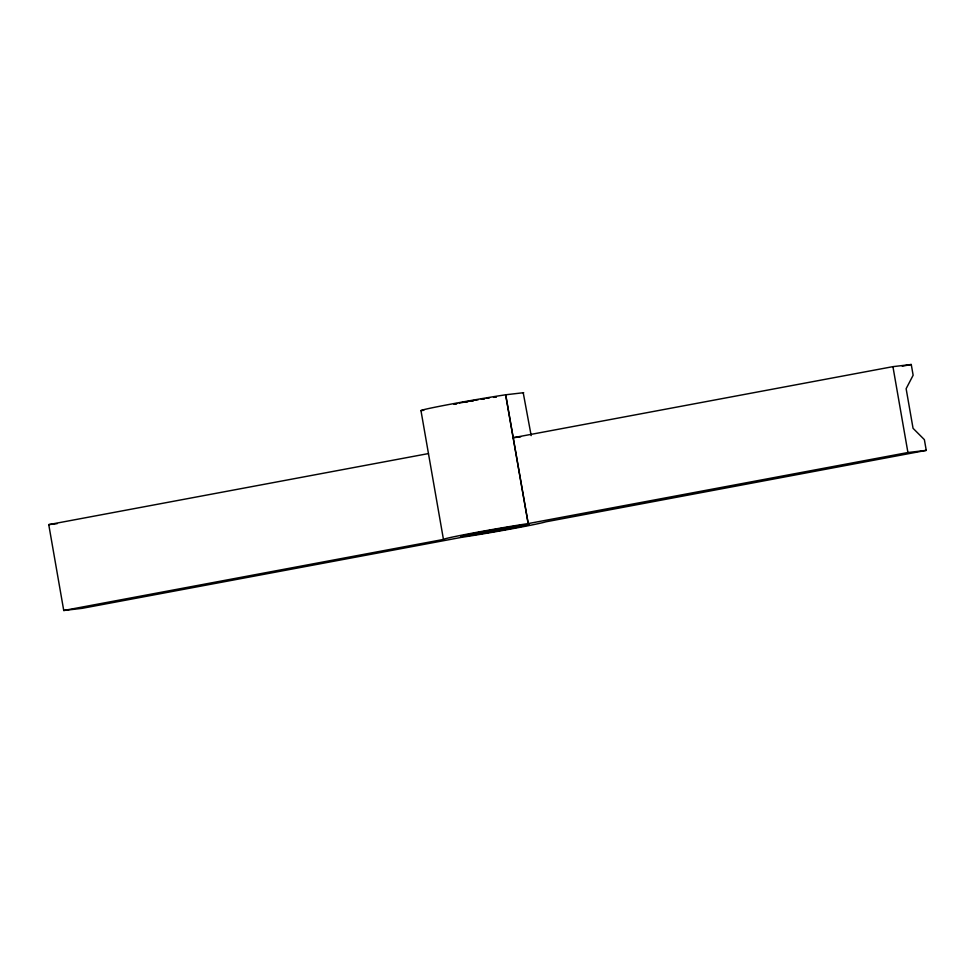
<?xml version="1.0" encoding="UTF-8"?>
<svg xmlns="http://www.w3.org/2000/svg" width="975" height="975" viewBox="0 0 975 975"><rect width="100%" height="100%" fill="white"/><g stroke="black" fill="none" stroke-linecap="round" stroke-linejoin="round"><path stroke-width="1.46" d="M523.27 393.01L531.18 435.63M493.728 397.386L496.238 396.923M520.687 436.837L513.203 437.714L892.929 366.649L911.259 364.504L913.136 375.241L906.128 388.708L913.051 428.317L924.373 439.64L926.25 450.377L545.756 521.832A52.321 1.365 -9.9 0 1 512.57 528.682A52.321 1.365 -9.9 0 1 461.784 537.298L82.071 608.351L63.741 610.496L48.75 524.623L428.464 453.57M902.289 366.186L911.259 364.504M63.741 610.496L443.454 539.443A52.321 1.365 -9.9 0 1 472.948 533.033A52.321 1.365 -9.9 0 1 528.109 523.599L907.92 452.522L926.25 450.377M443.454 539.443L420.968 410.633A52.321 1.365 -9.9 0 1 450.462 404.211A52.321 1.365 -9.9 0 1 505.623 394.79L523.685 392.693M420.968 410.633L423.796 410.304M48.75 524.623L57.208 523.636M892.929 366.649L907.92 452.522M505.708 394.778L528.194 523.587L505.623 394.79M453.923 404.089A34.881 0.914 -9.9 0 1 456.519 403.589M459.213 403.089A34.881 0.914 -9.9 0 1 473.862 400.469M475.349 400.201A34.881 0.914 -9.9 0 1 478.323 399.701M481.26 399.202A34.881 0.914 -9.9 0 1 484.112 398.726M486.891 398.275A34.881 0.914 -9.9 0 1 489.56 397.849M493.533 397.227A34.881 0.914 -9.9 0 1 496.275 396.813M454.472 404.198A28.336 0.743 -9.9 0 1 456.788 403.747M464.697 402.261A28.336 0.743 -9.9 0 1 467.537 401.749M470.438 401.237A28.336 0.743 -9.9 0 1 473.362 400.725M481.942 399.275A28.336 0.743 -9.9 0 1 484.636 398.836M475.581 533.459L473.631 534.434L516.36 526.439L475.581 533.459M521.211 525.269L510.9 527.048A28.336 0.743 -9.9 0 0 469.633 534.544A28.336 0.743 -9.9 0 0 487.89 532.399A28.336 0.743 -9.9 0 0 522.819 525.647L528.803 524.379A34.881 0.914 -9.9 0 1 489.182 532.362A34.881 0.914 -9.9 0 1 465.16 535.178A34.881 0.914 -9.9 0 1 521.211 525.269"/></g></svg>
